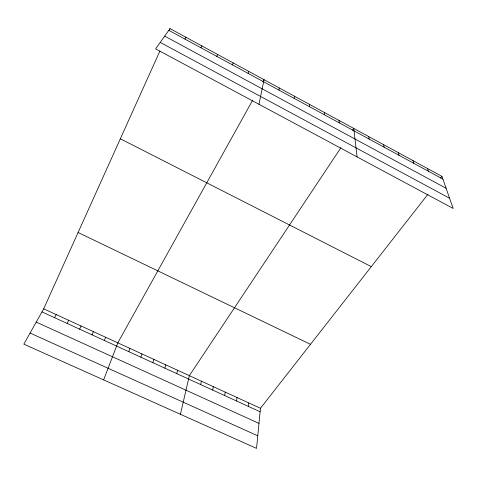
<?xml version="1.0" encoding="UTF-8"?>
<svg xmlns="http://www.w3.org/2000/svg" width="477" height="477" viewBox="0 0 477 477"><rect width="100%" height="100%" fill="white"/><g stroke="black" fill="none" stroke-linecap="round" stroke-linejoin="round"><path stroke-width="0.72" d="M309.346 106.621L309.412 104.344M294.22 98.411L294.41 96.193M427.929 194.276L260.448 408.27L256.543 448.398L23.85 344.156L43.669 308.834L159.896 51.051M248.362 406.398L248.773 402.916M236.55 400.99L237.033 397.532M278.973 90.135L279.283 87.977M224.661 395.546L225.222 392.112M212.706 390.073L213.332 386.656M200.674 384.569L201.377 381.177M258.957 104.284L264.043 79.695L262.976 81.615M180.419 414.292L189.351 375.655L340.983 147.626M176.752 373.616L177.605 370.271M248.118 73.386L248.678 71.347M164.857 368.172L165.787 364.851M152.896 362.699L153.904 359.396M140.864 357.19L141.943 353.91M232.508 64.914L233.193 62.934M128.76 351.65L129.917 348.395M103.64 379.901L117.819 342.844L252.637 100.224M104.332 340.465L105.644 337.263M216.767 56.369L217.59 54.456M92.007 334.824L93.397 331.646M169.126 30.582L170.015 28.602L441.946 176.359L453.15 208.443L155.639 48.875L170.015 28.602M79.605 329.148L81.078 325.994M67.126 323.436L68.682 320.305M200.906 47.76L201.86 45.905M54.575 317.688L56.214 314.587M184.915 39.078L186 37.289M352.551 130.227L353.743 128.432L357.076 156.915M440.581 178.106L441.946 176.359M30.075 333.053L257.765 435.817M36.222 322.1L258.981 423.379M43.669 308.834L260.448 408.27M41.94 311.904L260.108 411.776M78.085 232.496L310.485 344.334M120.335 138.783L371.297 266.637M160.23 42.399L449.59 198.247M168.792 30.331L442.906 179.108M164.696 36.109L446.114 188.284M427.529 168.524L428.382 171.225M413.004 160.63L413.744 163.283M398.361 152.676L398.993 155.275M383.603 144.656L384.122 147.202M368.733 136.577L369.132 139.069M339.081 120.466L339.248 122.851M324.306 112.435L324.36 114.766"/></g></svg>
